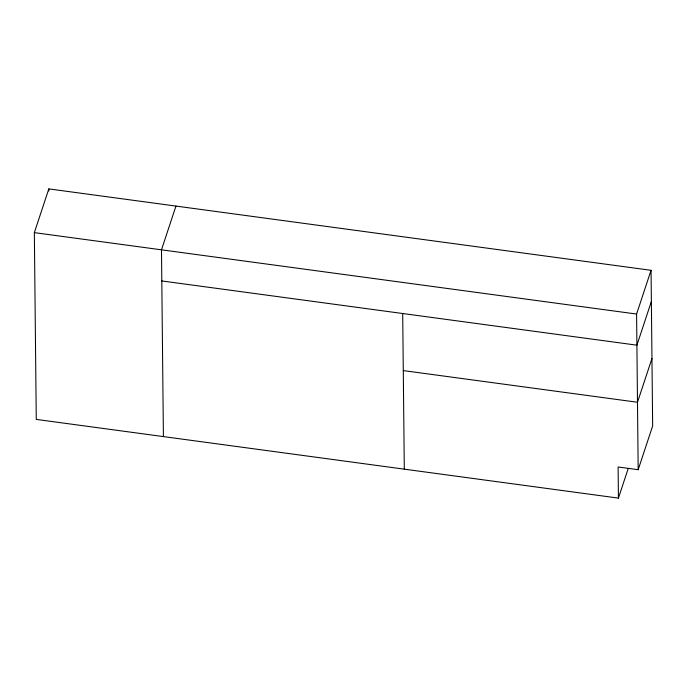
<?xml version="1.0" encoding="UTF-8"?>
<svg xmlns="http://www.w3.org/2000/svg" width="687" height="687" viewBox="0 0 687 687"><rect width="100%" height="100%" fill="white"/><g stroke="black" fill="none" stroke-linecap="round" stroke-linejoin="round"><path stroke-width="1.03" d="M34.35 232.635L48.82 188.891L651.053 270.309L652.65 425.949L638.18 469.702L618.111 466.98L618.429 498.109L36.265 419.405L34.35 232.635L636.591 314.053L651.053 270.309M175.958 206.074L161.488 249.819L163.403 436.597M651.379 301.438L636.909 345.183L161.806 280.949M651.963 358.502L637.493 402.256L403.286 370.585M618.429 498.109L628.184 468.611M636.591 314.053L638.18 469.702M402.702 313.521L404.3 469.161M48.82 188.891L48.837 191.02"/></g></svg>
